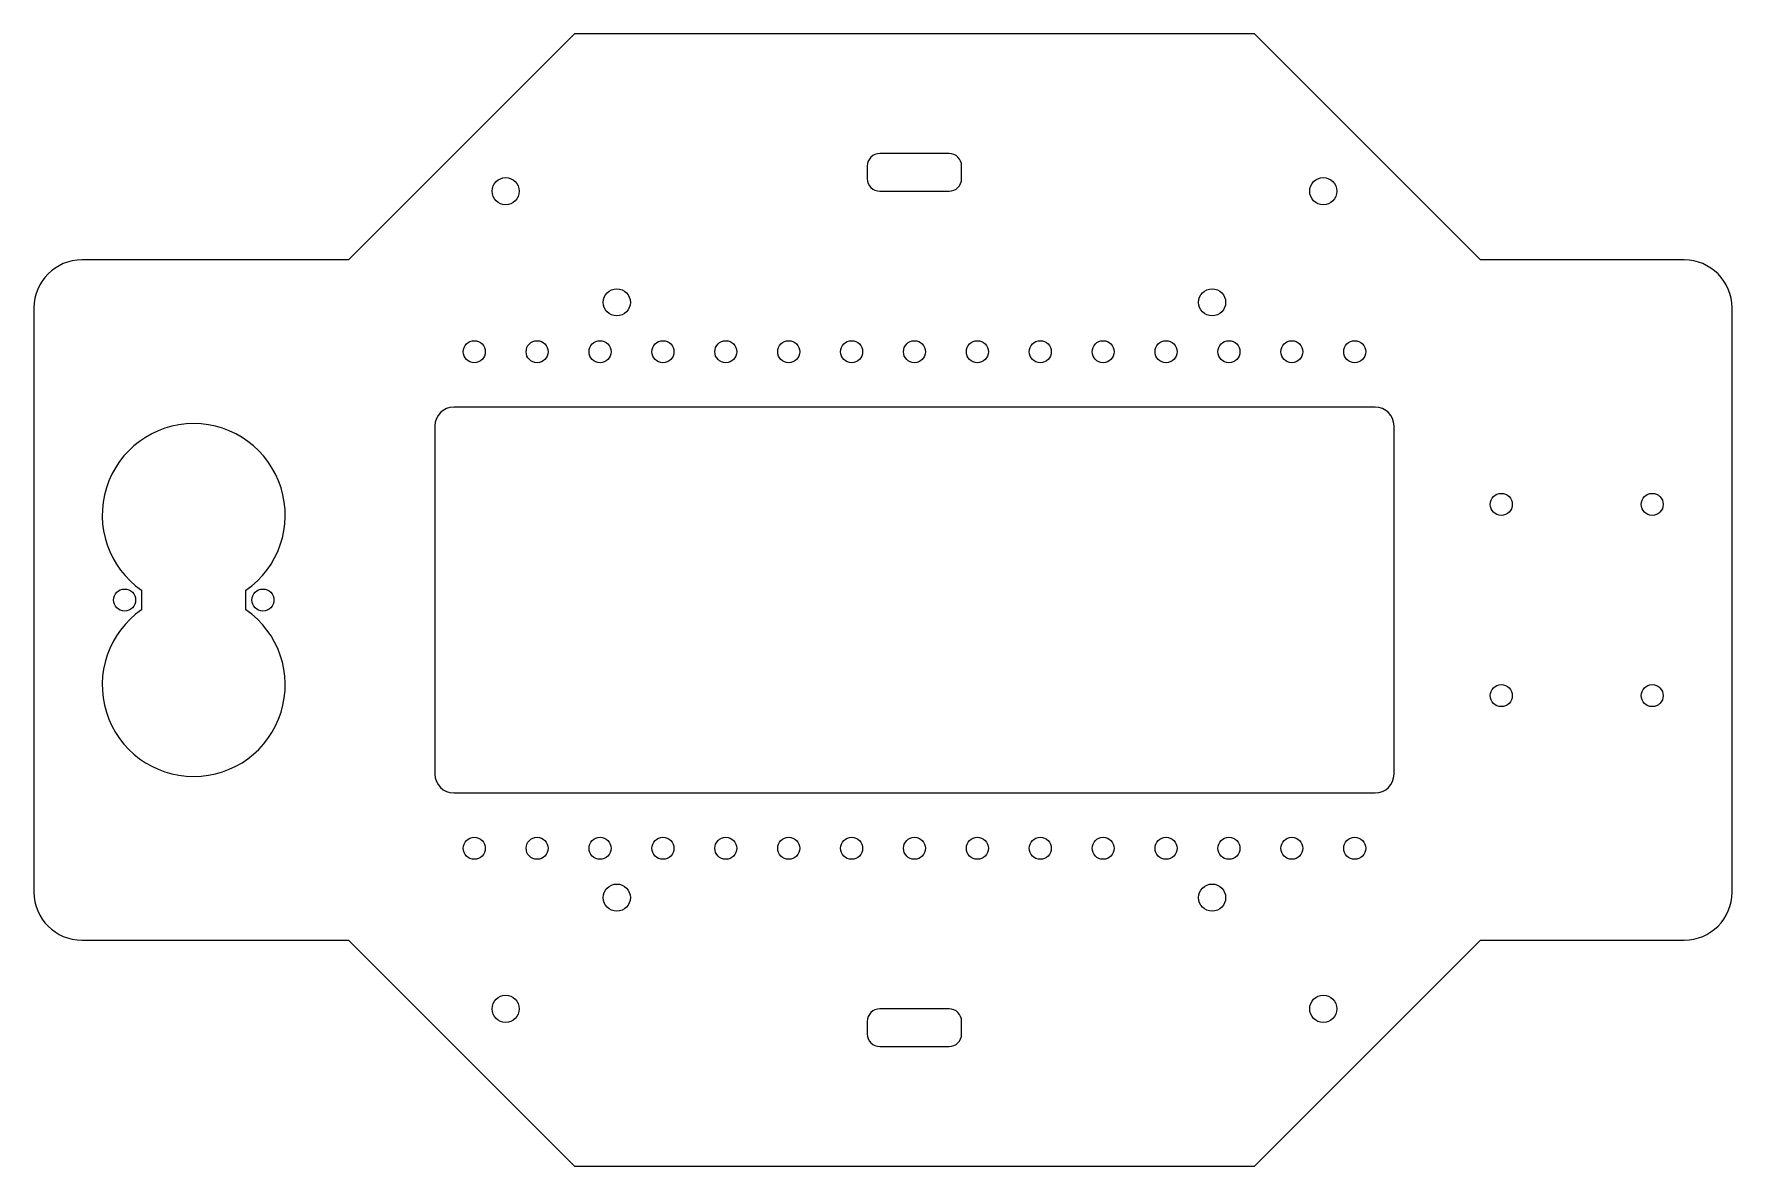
# Model space of a CAD drawing. Header units: millimetres. Extents: x -123 to 147, y -116 to 64.
import ezdxf

# ---------------------------------------------------------------- set-up
doc = ezdxf.new("R2010")
doc.units = ezdxf.units.MM

msp = doc.modelspace()

# ---------------------------------------------------------------- linework, layer by layer
at = {"color": 7, "linetype": 'Continuous', "lineweight": 15}
for p, q in [((-37.33, 64.44), (-73.25, 28.52)), ((70.82, 64.44), (-37.33, 64.44)), ((106.75, 28.52), (70.82, 64.44)), ((9.25, 43.44), (9.25, 41.44)), ((22.25, 45.44), (11.25, 45.44)), ((24.25, 41.44), (24.25, 43.44)), ((11.25, 39.44), (22.25, 39.44)), ((-73.25, 28.52), (-115.63, 28.52)), ((139.13, 28.52), (106.75, 28.52)), ((-123.25, 20.9), (-123.25, -72.02)), ((146.75, -72.02), (146.75, 20.9)), ((90, 5.11), (-56.51, 5.11)), ((-59.51, 2.11), (-59.51, -53.23)), ((93, -53.23), (93, 2.11)), ((-106.15, -24.01), (-106.15, -27.11)), ((-89.55, -27.11), (-89.55, -24.01)), ((-56.51, -56.23), (90, -56.23)), ((-115.63, -79.64), (-73.25, -79.64)), ((-73.25, -79.64), (-37.33, -115.56)), ((70.82, -115.56), (106.75, -79.64)), ((106.75, -79.64), (139.13, -79.64)), ((22.25, -90.56), (11.25, -90.56)), ((9.25, -92.56), (9.25, -94.56)), ((24.25, -94.56), (24.25, -92.56)), ((11.25, -96.56), (22.25, -96.56)), ((-37.33, -115.56), (70.82, -115.56))]:
    msp.add_line(p, q, dxfattribs=at)
for centre, radius in [((-48.25, 39.44), 2.16), ((81.75, 39.44), 2.16), ((-30.58, 21.77), 2.16), ((64.07, 21.77), 2.16), ((-53.25, 13.92), 1.75), ((-43.25, 13.92), 1.75), ((-33.25, 13.92), 1.75), ((-23.25, 13.92), 1.75), ((-13.25, 13.92), 1.75), ((-3.25, 13.92), 1.75), ((6.75, 13.92), 1.75), ((16.75, 13.92), 1.75), ((26.75, 13.92), 1.75), ((36.75, 13.92), 1.75), ((46.75, 13.92), 1.75), ((56.75, 13.92), 1.75), ((66.75, 13.92), 1.75), ((76.75, 13.92), 1.75), ((86.75, 13.92), 1.75), ((110.05, -10.36), 1.75), ((134.05, -10.36), 1.75), ((-108.85, -25.56), 1.75), ((-86.85, -25.56), 1.75), ((110.05, -40.76), 1.75), ((134.05, -40.76), 1.75), ((-53.25, -65.04), 1.75), ((-43.25, -65.04), 1.75), ((-33.25, -65.04), 1.75), ((-23.25, -65.04), 1.75), ((-13.25, -65.04), 1.75), ((-3.25, -65.04), 1.75), ((6.75, -65.04), 1.75), ((16.75, -65.04), 1.75), ((26.75, -65.04), 1.75), ((36.75, -65.04), 1.75), ((46.75, -65.04), 1.75), ((56.75, -65.04), 1.75), ((66.75, -65.04), 1.75), ((76.75, -65.04), 1.75), ((86.75, -65.04), 1.75), ((-30.58, -72.88), 2.16), ((64.07, -72.88), 2.16), ((-48.25, -90.56), 2.16), ((81.75, -90.56), 2.16)]:
    msp.add_circle(centre, radius, dxfattribs=at)
for centre, radius, start, end in [((11.25, 43.44), 2, 90, 180), ((22.25, 43.44), 2, 0, 90), ((11.25, 41.44), 2, 180, 270), ((22.25, 41.44), 2, 270, 0), ((-115.63, 20.9), 7.62, 90, 180), ((139.13, 20.9), 7.62, 0, 90), ((-56.51, 2.11), 3, 90, 180), ((90, 2.11), 3, 0, 90), ((-97.85, -12.06), 14.55, 304.7814, 235.2186), ((-97.85, -39.06), 14.55, 124.7814, 55.2186), ((-56.51, -53.23), 3, 180, 270), ((90, -53.23), 3, 270, 0), ((-115.63, -72.02), 7.62, 180, 270), ((139.13, -72.02), 7.62, 270, 0), ((11.25, -92.56), 2, 90, 180), ((22.25, -92.56), 2, 0, 90), ((11.25, -94.56), 2, 180, 270), ((22.25, -94.56), 2, 270, 0)]:
    msp.add_arc(centre, radius, start, end, dxfattribs=at)

doc.saveas('drawing.dxf')
